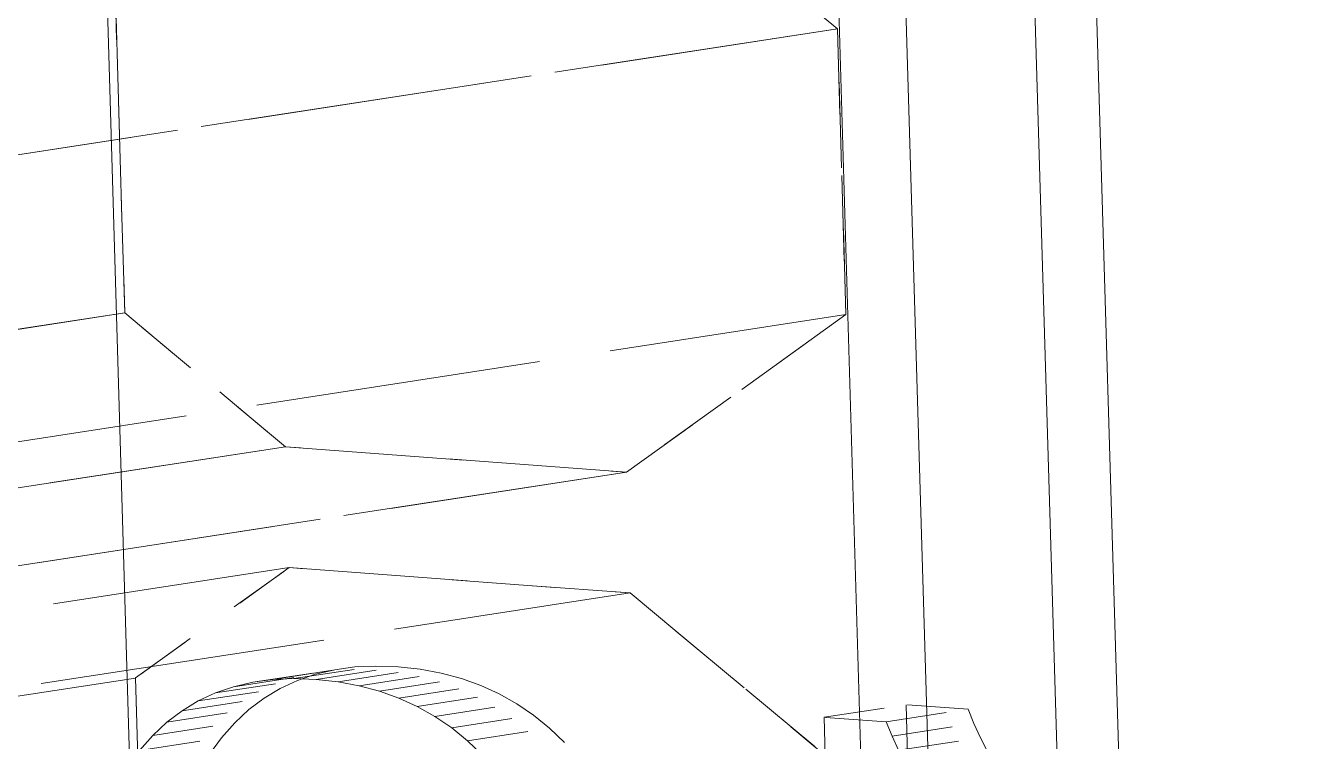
# Model space of a CAD drawing. Extents: x 23 to 417, y 3 to 294.
# Drawn here: x 331.509 to 333.596, y 148.843 to 150.021 of the extents above; entities that cross this region are included whole.
import ezdxf

# ---------------------------------------------------------------- set-up
doc = ezdxf.new("R2010")
doc.units = 0
doc.linetypes.add('DASHED', pattern=[15, 12, -3])
doc.layers.get('0').update_dxf_attribs({"lineweight": 13})

# ---------------------------------------------------------------- blocks, each defined once
blk = doc.blocks.new('BLOCK3535')
at = {"color": 7, "linetype": 'DASHED', "lineweight": 13}
for p, q in [((-41.5051, 44.3092), (-40.5507, 12.0729)), ((-40.5507, 12.0729), (-41.5051, 44.3092)), ((-39.0845, 43.7946), (-38.1848, 13.4056)), ((-39.0845, 43.7946), (-38.1848, 13.4056)), ((-37.5397, 13.4037), (-38.4394, 43.7927)), ((-38.4394, 43.7927), (-37.5397, 13.4037)), ((-37.3375, 13.4347), (-38.2372, 43.8237)), ((-38.2372, 43.8237), (-37.3375, 13.4347)), ((-38.863, 43.7781), (-37.9633, 13.3891)), ((-38.863, 43.7781), (-37.9633, 13.3891))]:
    blk.add_line(p, q, dxfattribs=at)
at = {"color": 7, "linetype": 'DASHED', "lineweight": 13, "ltscale": 0.02456}
for p, q in [((-39.5965, 35.9976), (-38.8413, 35.3693)), ((-38.8413, 35.3693), (-39.5965, 35.9976)), ((-39.523, 33.5149), (-38.7678, 32.8865)), ((-38.7678, 32.8865), (-39.523, 33.5149))]:
    blk.add_line(p, q, dxfattribs=at)
at = {"color": 7, "linetype": 'DASHED', "lineweight": 13, "ltscale": 0.032084}
for p, q in [((-41.1854, 34.4355), (-41.2234, 35.7183)), ((-41.2234, 35.7183), (-41.1854, 34.4355)), ((-41.1119, 31.9527), (-41.1499, 33.2355)), ((-41.1499, 33.2355), (-41.1119, 31.9527))]:
    blk.add_line(p, q, dxfattribs=at)
at = {"color": 7, "linetype": 'DASHED', "lineweight": 13, "ltscale": 0.078413}
for p, q in [((-41.9415, 34.8932), (-38.8413, 35.3695)), ((-44.2856, 33.9597), (-41.1854, 34.436)), ((-41.9137, 33.9542), (-38.8136, 34.4305)), ((-41.9137, 33.9542), (-38.8136, 34.4305)), ((-40.6568, 33.9957), (-43.7569, 33.5194)), ((-43.7569, 33.5194), (-40.6568, 33.9957)), ((-39.5347, 33.9121), (-42.6349, 33.4358)), ((-42.6349, 33.4358), (-39.5347, 33.9121)), ((-43.7452, 33.1222), (-40.645, 33.5984)), ((-43.7452, 33.1222), (-40.645, 33.5984)), ((-42.6231, 33.0386), (-39.523, 33.5149)), ((-42.6231, 33.0386), (-39.523, 33.5149)), ((-44.25, 32.7588), (-41.1499, 33.2351)), ((-44.25, 32.7588), (-41.1499, 33.2351))]:
    blk.add_line(p, q, dxfattribs=at)
at = {"color": 7, "linetype": 'DASHED', "lineweight": 13, "ltscale": 0.078412}
blk.add_line((-38.8413, 35.3693), (-41.9415, 34.8932), dxfattribs=at)
at = {"color": 7, "linetype": 'DASHED', "lineweight": 13, "ltscale": 0.02348}
for p, q in [((-38.8413, 35.3693), (-38.8135, 34.4305)), ((-38.8135, 34.4305), (-38.8413, 35.3693))]:
    blk.add_line(p, q, dxfattribs=at)
at = {"color": 7, "linetype": 'DASHED', "lineweight": 13, "ltscale": 0.078411}
blk.add_line((-41.1854, 34.4355), (-44.2856, 33.9597), dxfattribs=at)
at = {"color": 7, "linetype": 'DASHED', "lineweight": 13, "ltscale": 0.017192}
for p, q in [((-40.6568, 33.9957), (-41.1854, 34.4355)), ((-41.1854, 34.4355), (-40.6568, 33.9957))]:
    blk.add_line(p, q, dxfattribs=at)
at = {"color": 7, "linetype": 'DASHED', "lineweight": 13, "ltscale": 0.022205}
for p, q in [((-38.8135, 34.4305), (-39.5347, 33.9121)), ((-39.5347, 33.9121), (-38.8135, 34.4305))]:
    blk.add_line(p, q, dxfattribs=at)
at = {"color": 7, "linetype": 'DASHED', "lineweight": 13, "ltscale": 0.028129}
for p, q in [((-39.5347, 33.9121), (-40.6568, 33.9957)), ((-40.6568, 33.9957), (-39.5347, 33.9121)), ((-40.645, 33.5984), (-39.523, 33.5149)), ((-39.523, 33.5149), (-40.645, 33.5984))]:
    blk.add_line(p, q, dxfattribs=at)
at = {"color": 7, "linetype": 'DASHED', "lineweight": 13, "ltscale": 0.015543}
for p, q in [((-41.1499, 33.2355), (-40.645, 33.5984)), ((-40.645, 33.5984), (-41.1499, 33.2355))]:
    blk.add_line(p, q, dxfattribs=at)
at = {"color": 7, "linetype": 'DASHED', "lineweight": 13, "ltscale": 0.006819}
for p, q in [((-40.6288, 33.2335), (-40.3592, 33.2749)), ((-40.5561, 33.2308), (-40.2865, 33.2722)), ((-40.8274, 33.2067), (-40.5578, 33.2482)), ((-40.7645, 33.2214), (-40.4949, 33.2628)), ((-40.6983, 33.2303), (-40.4287, 33.2718)), ((-40.4838, 33.2229), (-40.2142, 33.2643)), ((-40.4144, 33.21), (-40.1448, 33.2514)), ((-40.3479, 33.1922), (-40.0783, 33.2336)), ((-40.9435, 33.16), (-40.6739, 33.2014)), ((-40.8871, 33.1863), (-40.6175, 33.2277)), ((-40.2841, 33.1695), (-40.0146, 33.2109)), ((-40.9967, 33.128), (-40.7271, 33.1694)), ((-40.2233, 33.1419), (-39.9537, 33.1833)), ((-40.1653, 33.1093), (-39.8957, 33.1507)), ((-38.8853, 33.1064), (-38.6157, 33.1478)), ((-41.0465, 33.0902), (-40.777, 33.1316)), ((-40.1101, 33.0718), (-39.8405, 33.1133)), ((-38.6809, 33.0912), (-38.4113, 33.1326)), ((-41.0931, 33.0466), (-40.8236, 33.088)), ((-40.0577, 33.0294), (-39.7881, 33.0708)), ((-38.6618, 33.0447), (-38.3922, 33.0861)), ((-41.1365, 32.9972), (-40.8669, 33.0387)), ((-38.6404, 32.9977), (-38.3708, 33.0391))]:
    blk.add_line(p, q, dxfattribs=at)
at = {"color": 7, "linetype": 'DASHED', "lineweight": 13, "ltscale": 0.001739}
for p, q in [((-40.3592, 33.2749), (-40.4287, 33.2718)), ((-40.6288, 33.2335), (-40.6983, 33.2303))]:
    blk.add_line(p, q, dxfattribs=at)
at = {"color": 7, "linetype": 'DASHED', "lineweight": 13, "ltscale": 0.00182}
for p, q in [((-40.2865, 33.2722), (-40.3592, 33.2749)), ((-40.5561, 33.2308), (-40.6288, 33.2335))]:
    blk.add_line(p, q, dxfattribs=at)
at = {"color": 7, "linetype": 'DASHED', "lineweight": 13, "ltscale": 0.001817}
for p, q in [((-40.2142, 33.2643), (-40.2865, 33.2722)), ((-40.4838, 33.2229), (-40.5561, 33.2308))]:
    blk.add_line(p, q, dxfattribs=at)
at = {"color": 7, "linetype": 'DASHED', "lineweight": 13, "ltscale": 0.001577}
for p, q in [((-40.5578, 33.2482), (-40.6175, 33.2277)), ((-40.8274, 33.2067), (-40.8871, 33.1863))]:
    blk.add_line(p, q, dxfattribs=at)
at = {"color": 7, "linetype": 'DASHED', "lineweight": 13, "ltscale": 0.001616}
for p, q in [((-40.4949, 33.2628), (-40.5578, 33.2482)), ((-40.7645, 33.2214), (-40.8274, 33.2067))]:
    blk.add_line(p, q, dxfattribs=at)
at = {"color": 7, "linetype": 'DASHED', "lineweight": 13, "ltscale": 0.00167}
for p, q in [((-40.4287, 33.2718), (-40.4949, 33.2628)), ((-40.6983, 33.2303), (-40.7645, 33.2214))]:
    blk.add_line(p, q, dxfattribs=at)
at = {"color": 7, "linetype": 'DASHED', "lineweight": 13, "ltscale": 0.001765}
for p, q in [((-40.1448, 33.2514), (-40.2142, 33.2643)), ((-40.4144, 33.21), (-40.4838, 33.2229))]:
    blk.add_line(p, q, dxfattribs=at)
at = {"color": 7, "linetype": 'DASHED', "lineweight": 13, "ltscale": 0.001722}
for p, q in [((-40.0783, 33.2336), (-40.1448, 33.2514)), ((-40.3479, 33.1922), (-40.4144, 33.21))]:
    blk.add_line(p, q, dxfattribs=at)
at = {"color": 7, "linetype": 'DASHED', "lineweight": 13, "ltscale": 0.001691}
for p, q in [((-40.0146, 33.2109), (-40.0783, 33.2336)), ((-40.2841, 33.1695), (-40.3479, 33.1922))]:
    blk.add_line(p, q, dxfattribs=at)
at = {"color": 7, "linetype": 'DASHED', "lineweight": 13, "ltscale": 0.001552}
for p, q in [((-40.6739, 33.2014), (-40.7271, 33.1694)), ((-40.9435, 33.16), (-40.9967, 33.128))]:
    blk.add_line(p, q, dxfattribs=at)
at = {"color": 7, "linetype": 'DASHED', "lineweight": 13, "ltscale": 0.001555}
for p, q in [((-40.6175, 33.2277), (-40.6739, 33.2014)), ((-40.8871, 33.1863), (-40.9435, 33.16))]:
    blk.add_line(p, q, dxfattribs=at)
at = {"color": 7, "linetype": 'DASHED', "lineweight": 13, "ltscale": 0.001671}
for p, q in [((-39.9537, 33.1833), (-40.0146, 33.2109)), ((-40.2233, 33.1419), (-40.2841, 33.1695))]:
    blk.add_line(p, q, dxfattribs=at)
at = {"color": 7, "linetype": 'DASHED', "lineweight": 13, "ltscale": 0.001564}
for p, q in [((-40.7271, 33.1694), (-40.777, 33.1316)), ((-40.9967, 33.128), (-41.0465, 33.0902))]:
    blk.add_line(p, q, dxfattribs=at)
at = {"color": 7, "linetype": 'DASHED', "lineweight": 13, "ltscale": 0.001663}
for p, q in [((-39.8957, 33.1507), (-39.9537, 33.1833)), ((-40.1653, 33.1093), (-40.2233, 33.1419))]:
    blk.add_line(p, q, dxfattribs=at)
at = {"color": 7, "linetype": 'DASHED', "lineweight": 13, "ltscale": 0.001668}
for p, q in [((-39.8405, 33.1133), (-39.8957, 33.1507)), ((-40.1101, 33.0718), (-40.1653, 33.1093))]:
    blk.add_line(p, q, dxfattribs=at)
at = {"color": 7, "linetype": 'DASHED', "lineweight": 13, "ltscale": 0.005125}
for p, q in [((-38.4113, 33.1326), (-38.6157, 33.1478)), ((-38.6809, 33.0912), (-38.8853, 33.1064))]:
    blk.add_line(p, q, dxfattribs=at)
at = {"color": 7, "linetype": 'DASHED', "lineweight": 13, "ltscale": 0.087291}
for p, q in [((-38.6157, 33.1478), (-38.5124, 29.6577)), ((-38.8853, 33.1064), (-38.782, 29.6163))]:
    blk.add_line(p, q, dxfattribs=at)
at = {"color": 7, "linetype": 'DASHED', "lineweight": 13, "ltscale": 0.001595}
for p, q in [((-40.777, 33.1316), (-40.8236, 33.088)), ((-41.0465, 33.0902), (-41.0931, 33.0466))]:
    blk.add_line(p, q, dxfattribs=at)
at = {"color": 7, "linetype": 'DASHED', "lineweight": 13, "ltscale": 0.001684}
for p, q in [((-39.7881, 33.0708), (-39.8405, 33.1133)), ((-40.0577, 33.0294), (-40.1101, 33.0718))]:
    blk.add_line(p, q, dxfattribs=at)
at = {"color": 7, "linetype": 'DASHED', "lineweight": 13, "ltscale": 0.001257}
for p, q in [((-38.3922, 33.0861), (-38.4113, 33.1326)), ((-38.6618, 33.0447), (-38.6809, 33.0912))]:
    blk.add_line(p, q, dxfattribs=at)
at = {"color": 7, "linetype": 'DASHED', "lineweight": 13, "ltscale": 0.001642}
for p, q in [((-40.8236, 33.088), (-40.8669, 33.0387)), ((-41.0931, 33.0466), (-41.1365, 32.9972))]:
    blk.add_line(p, q, dxfattribs=at)
at = {"color": 7, "linetype": 'DASHED', "lineweight": 13, "ltscale": 0.001712}
for p, q in [((-39.7387, 33.0235), (-39.7881, 33.0708)), ((-40.0082, 32.9821), (-40.0577, 33.0294))]:
    blk.add_line(p, q, dxfattribs=at)
at = {"color": 7, "linetype": 'DASHED', "lineweight": 13, "ltscale": 0.001291}
for p, q in [((-38.3708, 33.0391), (-38.3922, 33.0861)), ((-38.6404, 32.9977), (-38.6618, 33.0447))]:
    blk.add_line(p, q, dxfattribs=at)
at = {"color": 7, "linetype": 'DASHED', "lineweight": 13, "ltscale": 0.001667}
blk.add_line((-40.8669, 33.0387), (-40.9064, 32.9849), dxfattribs=at)
at = {"color": 7, "linetype": 'DASHED', "lineweight": 13, "ltscale": 0.001326}
blk.add_line((-38.3471, 32.9917), (-38.3708, 33.0391), dxfattribs=at)

msp = doc.modelspace()

# ---------------------------------------------------------------- block references
at = {"lineweight": 0, "xscale": 0.5, "yscale": 0.5, "zscale": 0.5}
msp.add_blockref('BLOCK3535', (352.2652, 132.3303), dxfattribs=at)

doc.saveas('drawing.dxf')
